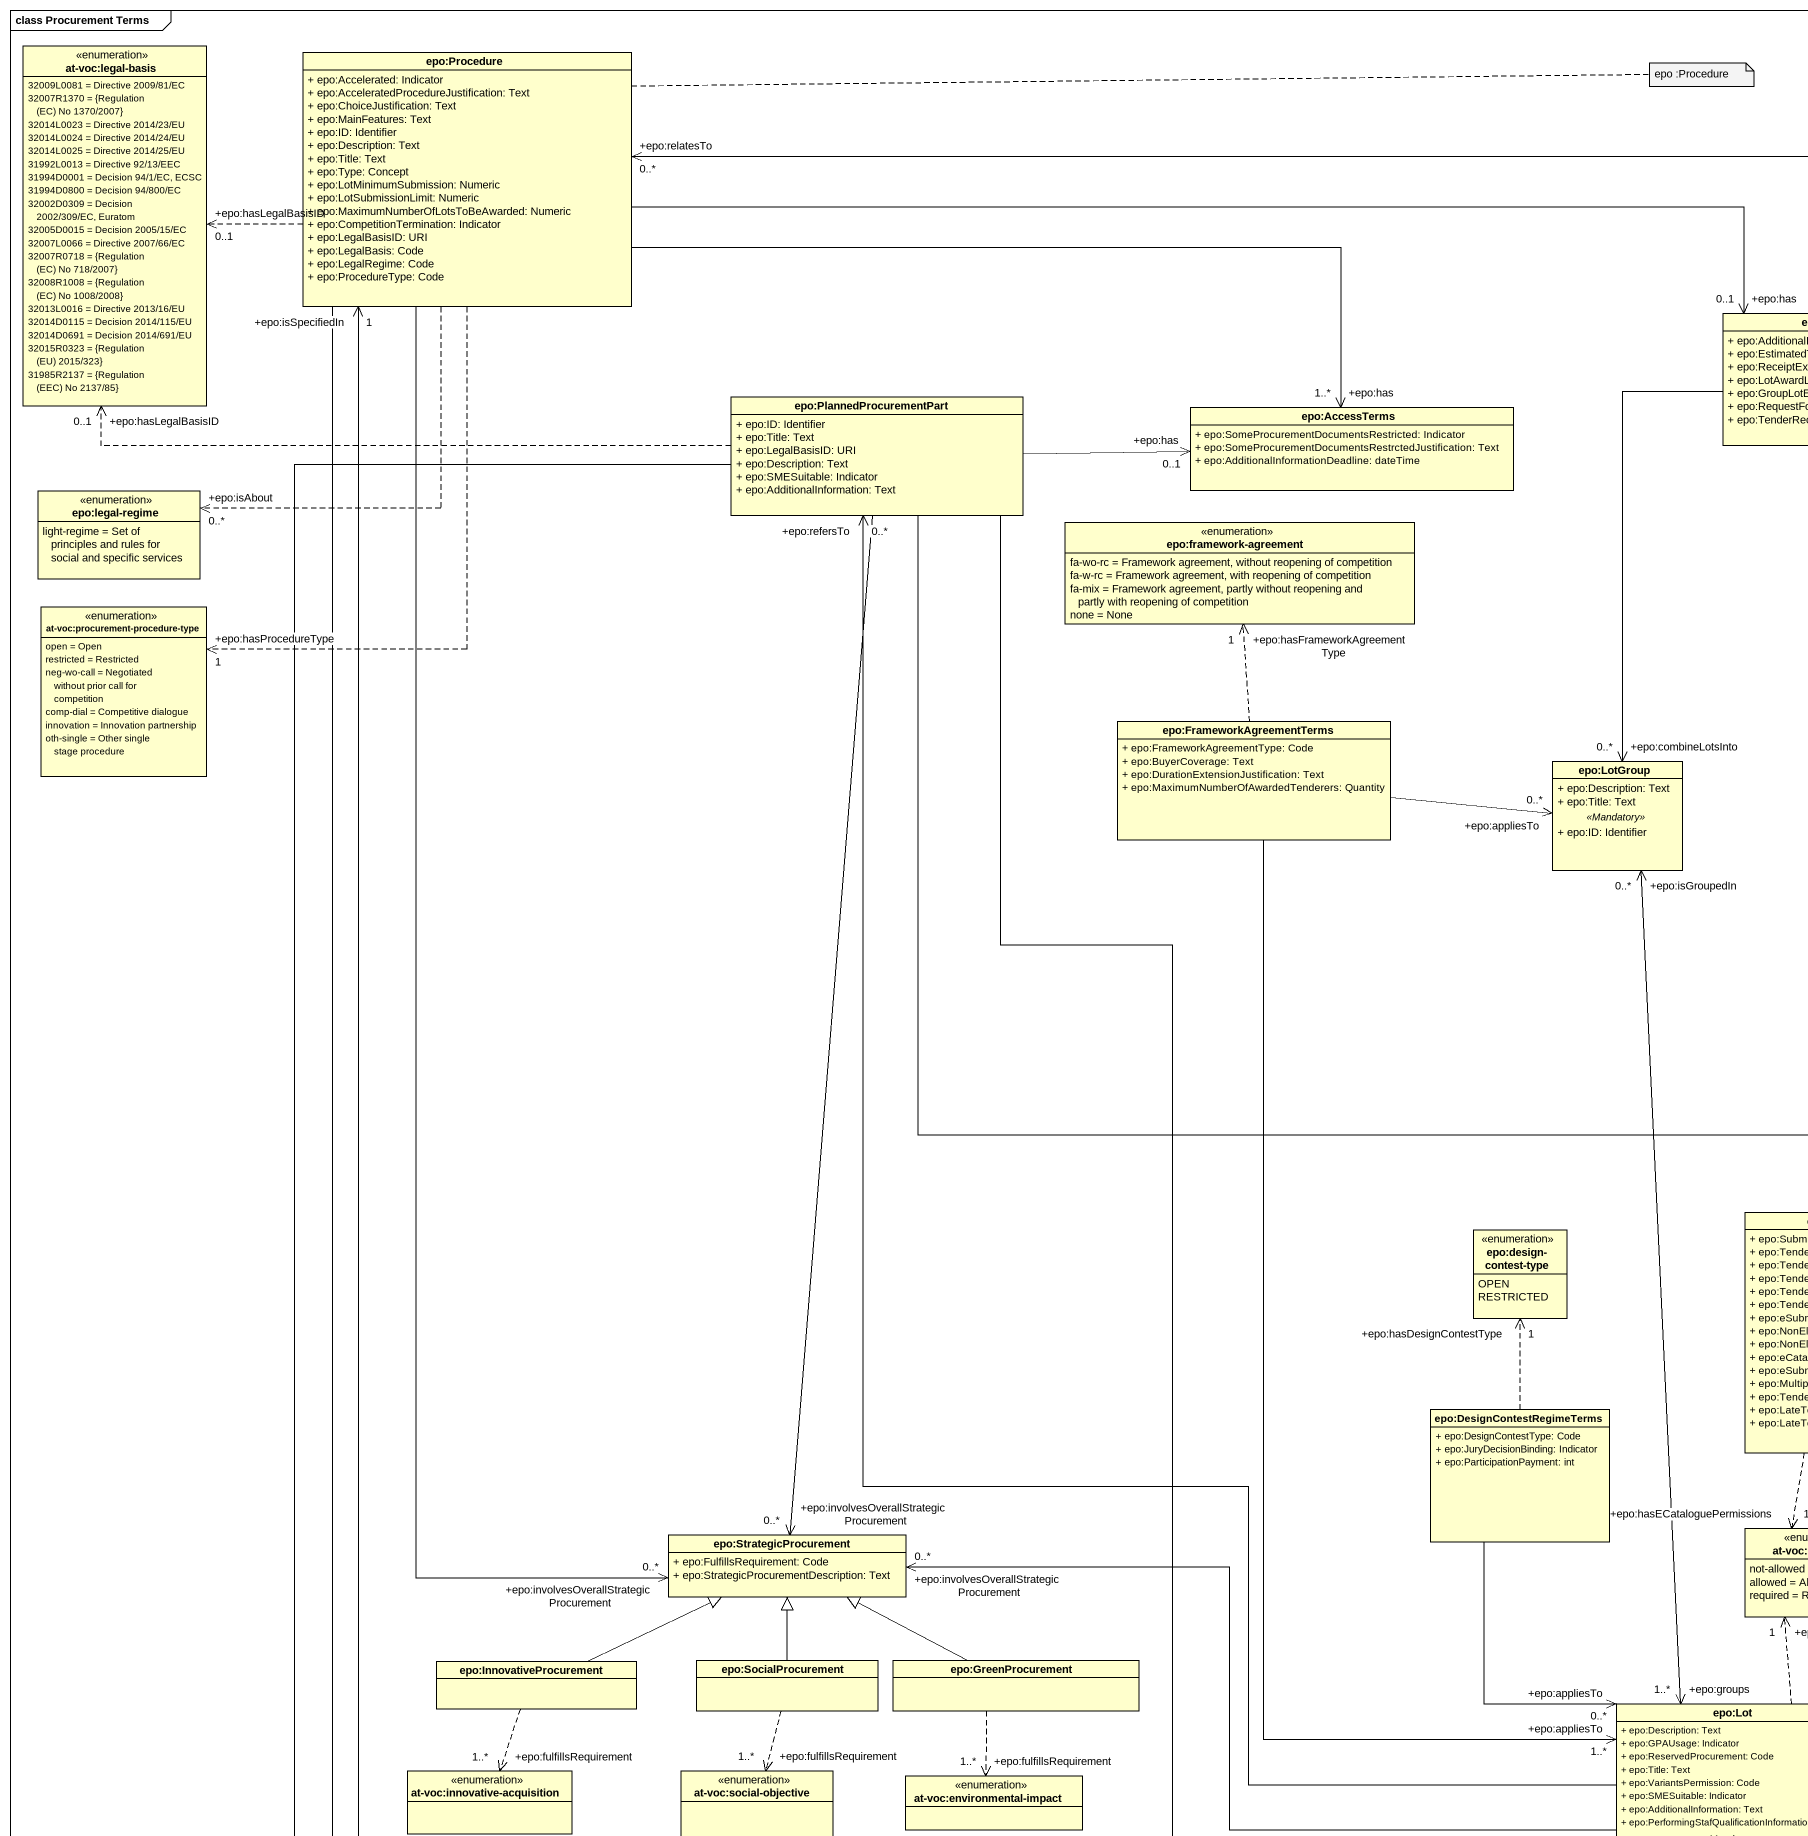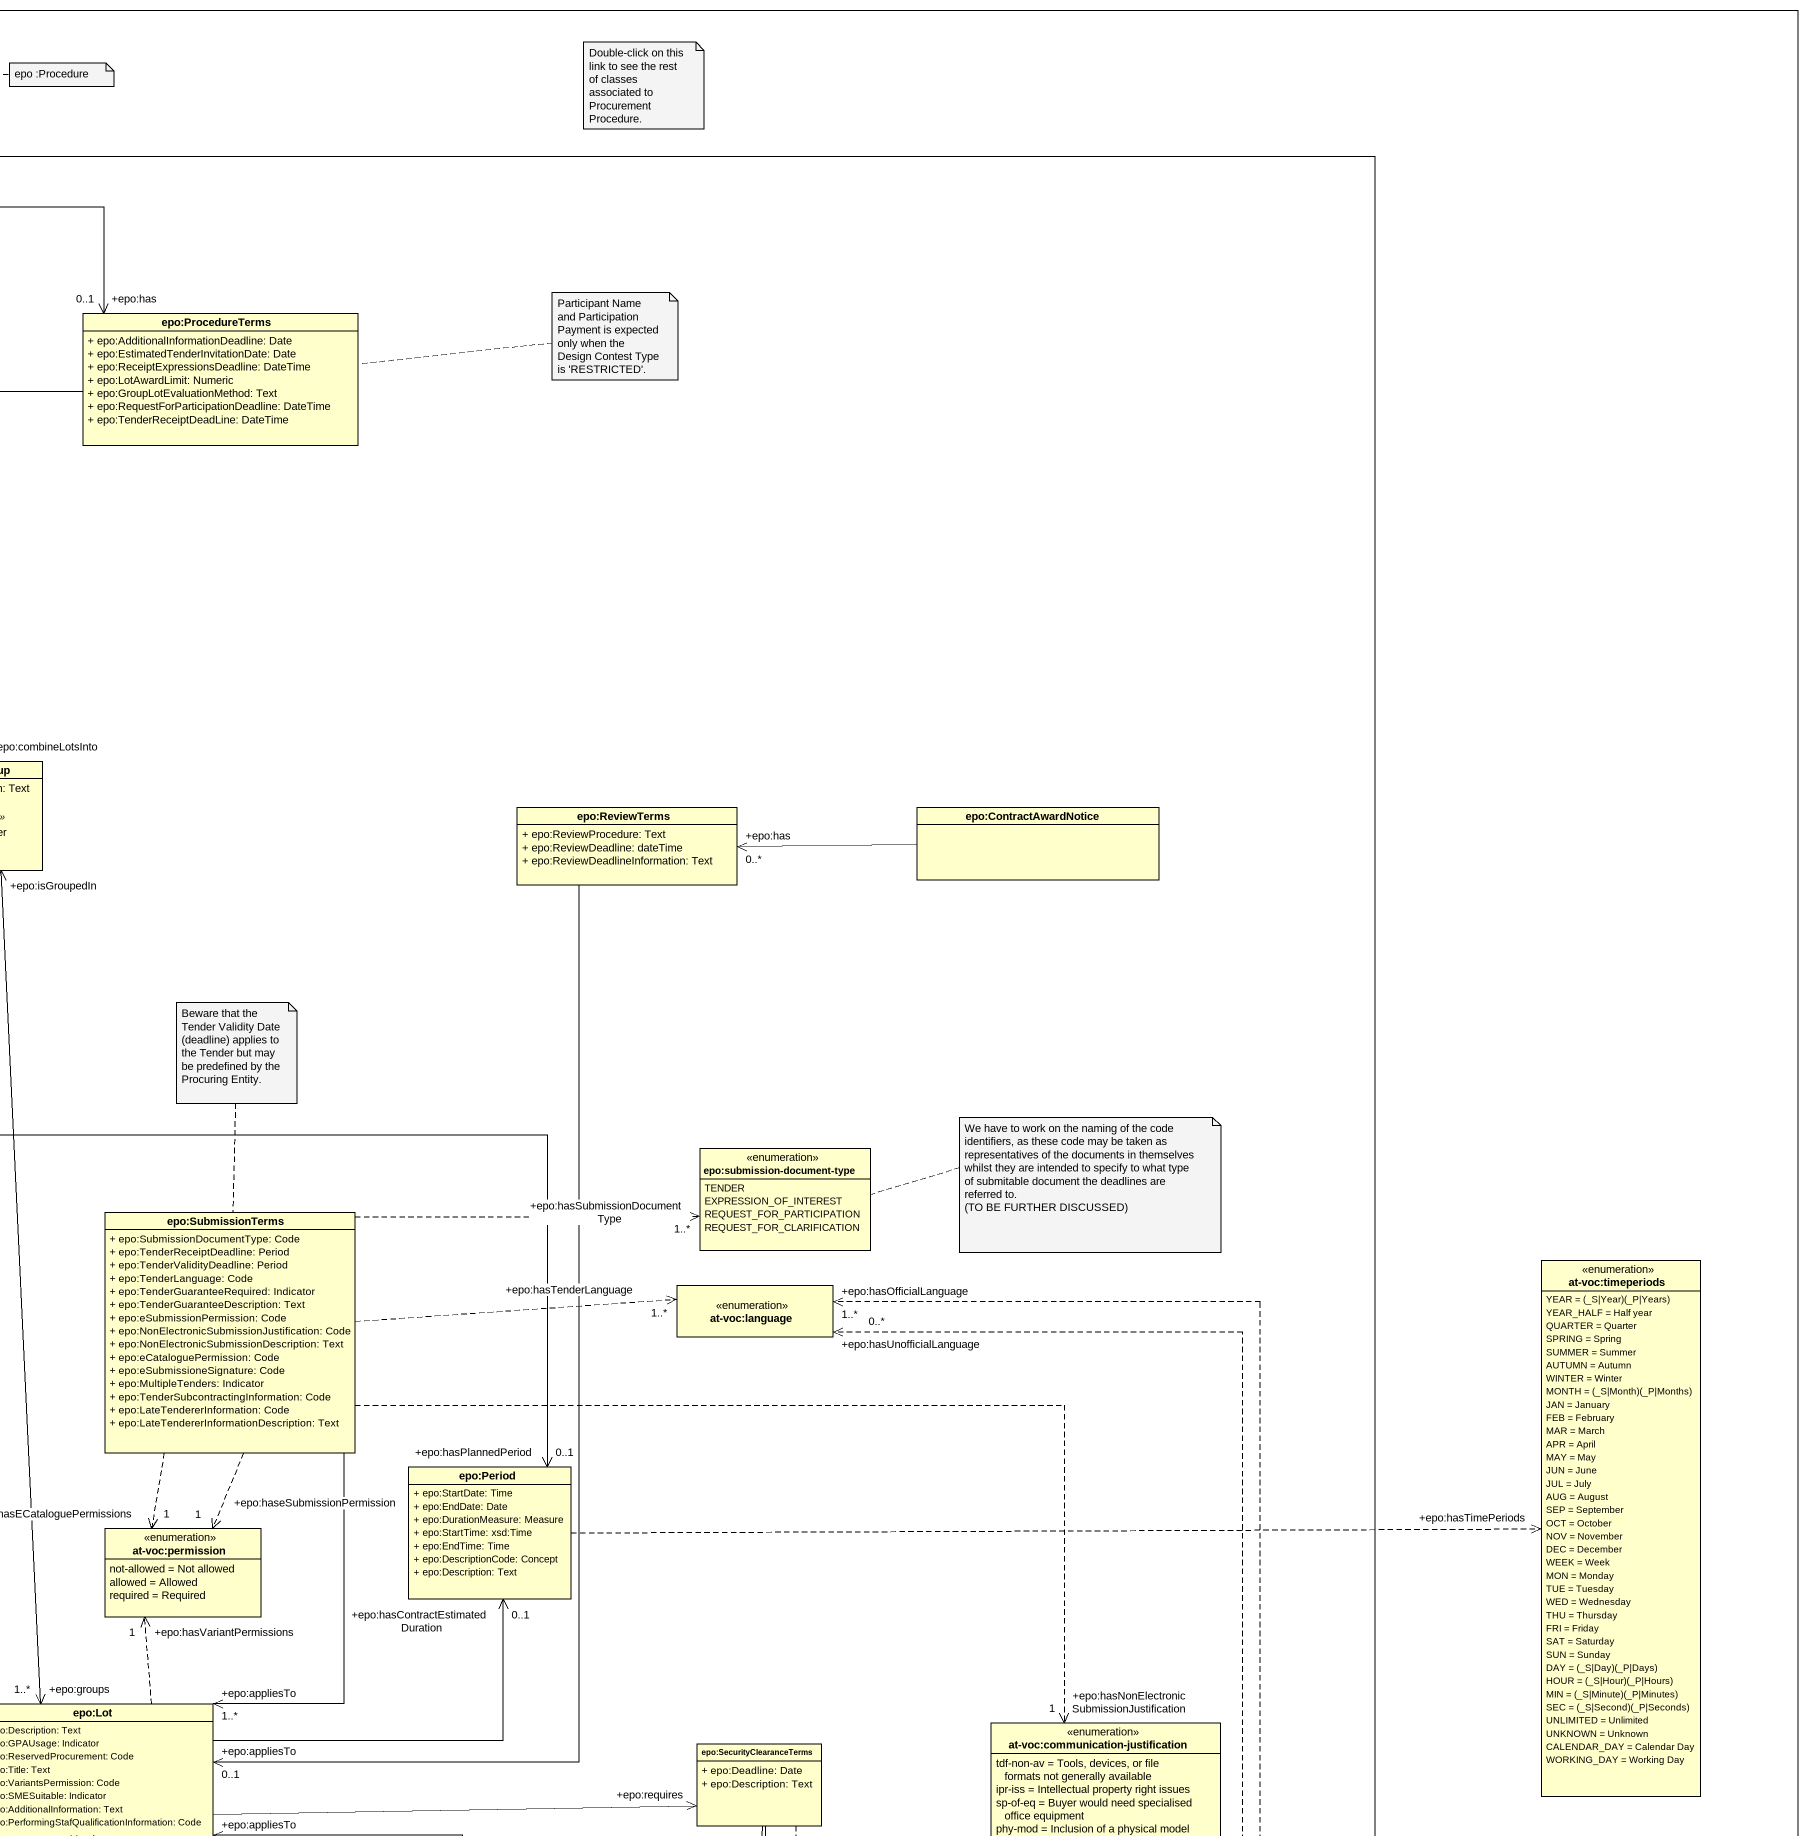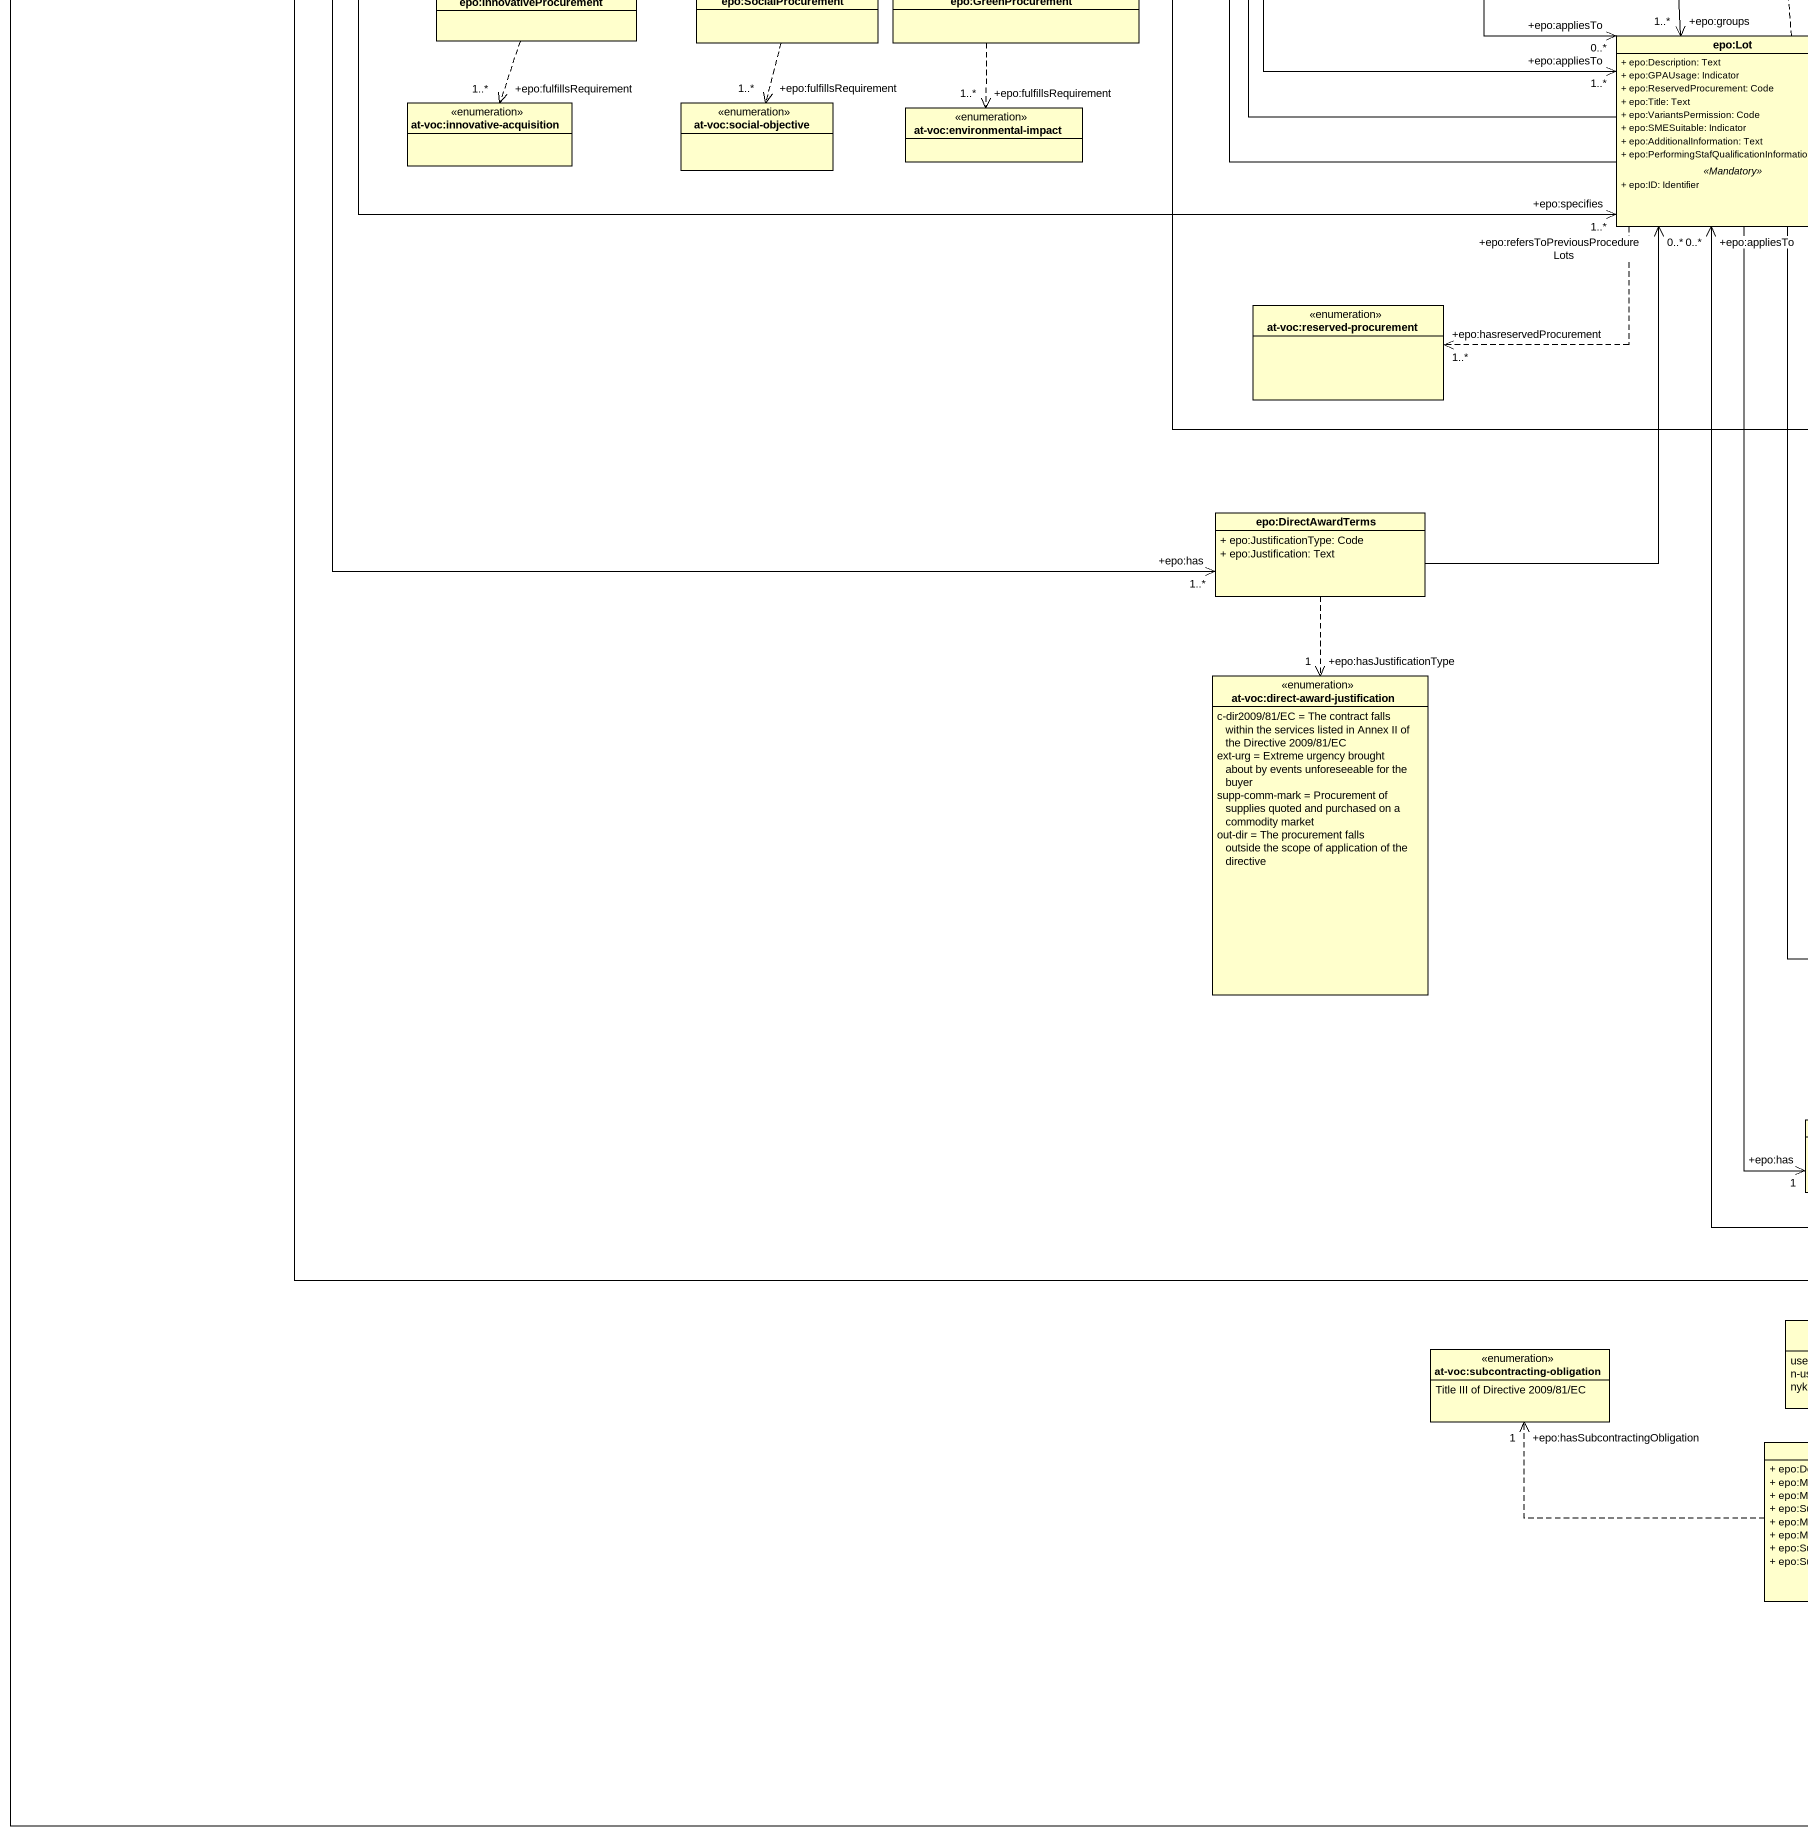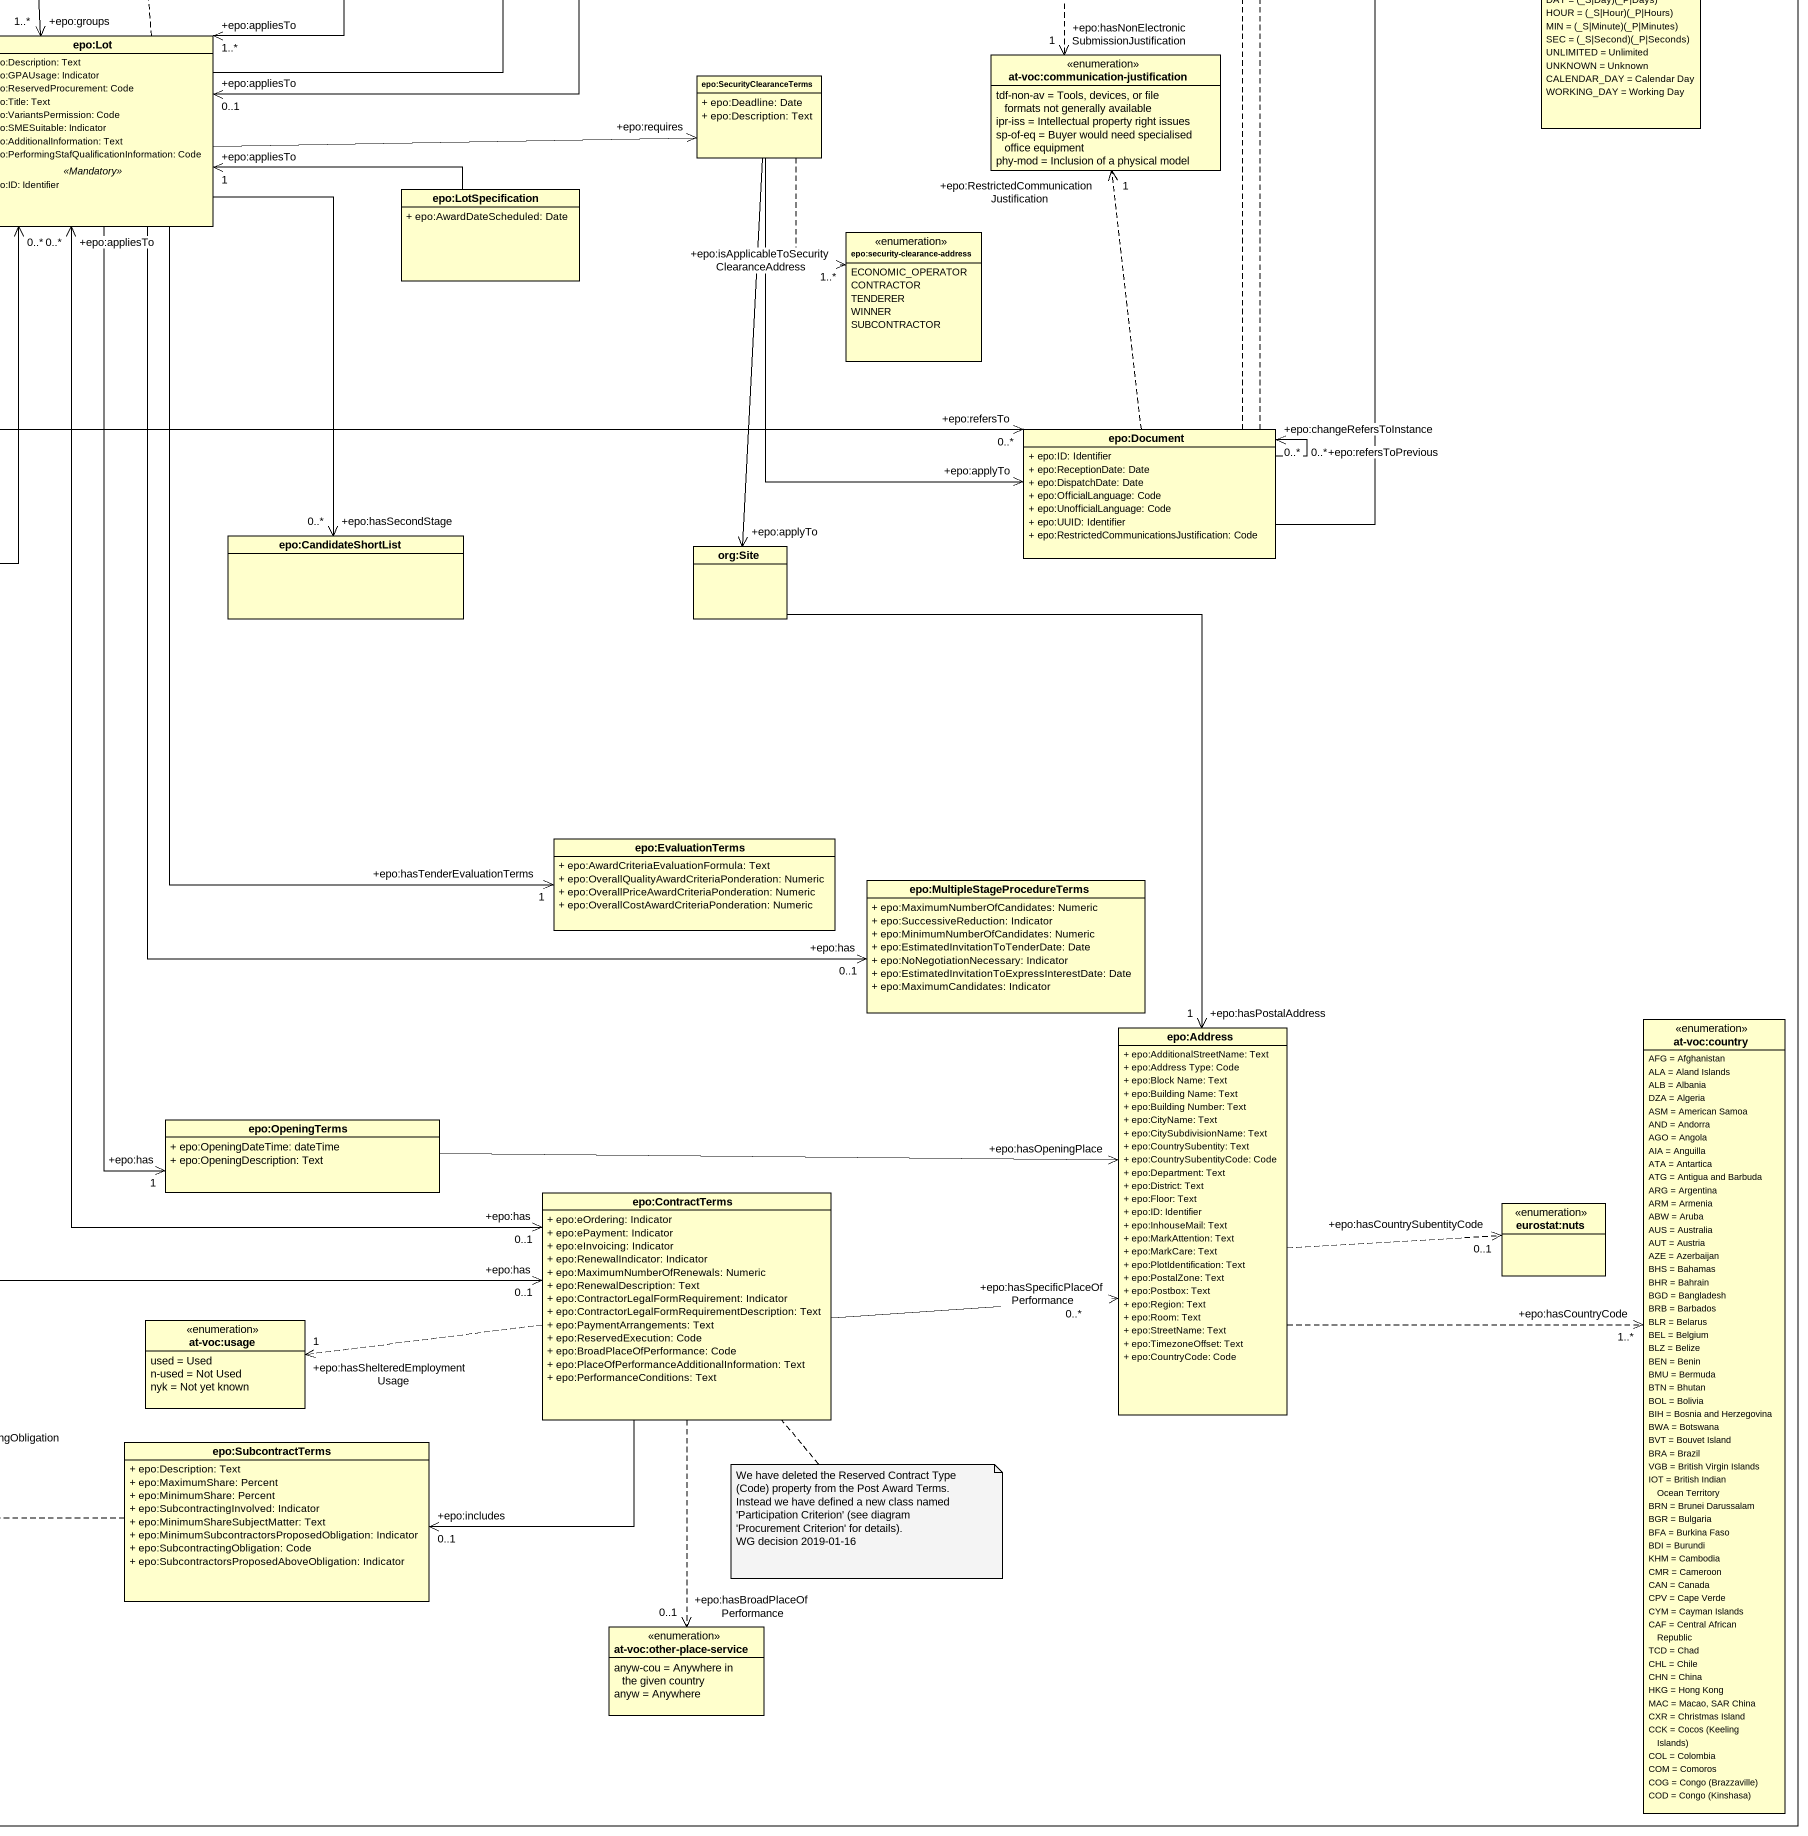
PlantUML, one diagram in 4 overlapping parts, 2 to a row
@startuml
mainframe class Procurement Terms
hide circle
hide empty members
skinparam classAttributeIconSize 0
enum "at-voc:legal-basis" as at_voc_legal_basis {
  32009L0081 = Directive 2009/81/EC
  {field} 32007R1370 = {Regulation (EC) No 1370/2007}
  32014L0023 = Directive 2014/23/EU
  32014L0024 = Directive 2014/24/EU
  32014L0025 = Directive 2014/25/EU
  31992L0013 = Directive 92/13/EEC
  31994D0001 = Decision 94/1/EC, ECSC
  31994D0800 = Decision 94/800/EC
  32002D0309 = Decision 2002/309/EC, Euratom
  32005D0015 = Decision 2005/15/EC
  32007L0066 = Directive 2007/66/EC
  {field} 32007R0718 = {Regulation (EC) No 718/2007}
  {field} 32008R1008 = {Regulation (EC) No 1008/2008}
  32013L0016 = Directive 2013/16/EU
  32014D0115 = Decision 2014/115/EU
  32014D0691 = Decision 2014/691/EU
  {field} 32015R0323 = {Regulation (EU) 2015/323}
  {field} 31985R2137 = {Regulation (EEC) No 2137/85}
}
class "epo:Procedure" as epo_Procedure {
  + epo:Accelerated: Indicator
  + epo:AcceleratedProcedureJustification: Text
  + epo:ChoiceJustification: Text
  + epo:MainFeatures: Text
  + epo:ID: Identifier
  + epo:Description: Text
  + epo:Title: Text
  + epo:Type: Concept
  + epo:LotMinimumSubmission: Numeric
  + epo:LotSubmissionLimit: Numeric
  + epo:MaximumNumberOfLotsToBeAwarded: Numeric
  + epo:CompetitionTermination: Indicator
  + epo:LegalBasisID: URI
  + epo:LegalBasis: Code
  + epo:LegalRegime: Code
  + epo:ProcedureType: Code
}
class "epo:ProcedureTerms" as epo_ProcedureTerms {
  + epo:AdditionalInformationDeadline: Date
  + epo:EstimatedTenderInvitationDate: Date
  + epo:ReceiptExpressionsDeadline: DateTime
  + epo:LotAwardLimit: Numeric
  + epo:GroupLotEvaluationMethod: Text
  + epo:RequestForParticipationDeadline: DateTime
  + epo:TenderReceiptDeadLine: DateTime
}
class "epo:PlannedProcurementPart" as epo_PlannedProcurementPart {
  + epo:ID: Identifier
  + epo:Title: Text
  + epo:LegalBasisID: URI
  + epo:Description: Text
  + epo:SMESuitable: Indicator
  + epo:AdditionalInformation: Text
}
class "epo:AccessTerms" as epo_AccessTerms {
  + epo:SomeProcurementDocumentsRestricted: Indicator
  + epo:SomeProcurementDocumentsRestrctedJustification: Text
  + epo:AdditionalInformationDeadline: dateTime
}
enum "epo:legal-regime" as epo_legal_regime {
  light-regime = Set of principles and rules for social and specific services
}
enum "epo:framework-agreement" as epo_framework_agreement {
  fa-wo-rc = Framework agreement, without reopening of competition
  fa-w-rc = Framework agreement, with reopening of competition
  fa-mix = Framework agreement, partly without reopening and partly with reopening of competition
  none = None
}
enum "at-voc:procurement-procedure-type" as at_voc_procurement {
  open = Open
  restricted = Restricted
  neg-wo-call = Negotiated without prior call for competition
  comp-dial = Competitive dialogue
  innovation = Innovation partnership
  oth-single = Other single stage procedure
}
class "epo:FrameworkAgreementTerms" as epo_FrameworkAgreementTerms {
  + epo:FrameworkAgreementType: Code
  + epo:BuyerCoverage: Text
  + epo:DurationExtensionJustification: Text
  + epo:MaximumNumberOfAwardedTenderers: Quantity
}
class "epo:LotGroup" as epo_LotGroup {
  + epo:Description: Text
  + epo:Title: Text
  .. <<Mandatory>> ..
  + epo:ID: Identifier
}
class "epo:ReviewTerms" as epo_ReviewTerms {
  + epo:ReviewProcedure: Text
  + epo:ReviewDeadline: dateTime
  + epo:ReviewDeadlineInformation: Text
}
class "epo:ContractAwardNotice" as epo_ContractAwardNotice
enum "epo:submission-document-type" as epo_submission_document_type {
  TENDER
  EXPRESSION_OF_INTEREST
  REQUEST_FOR_PARTICIPATION
  REQUEST_FOR_CLARIFICATION
}
class "epo:SubmissionTerms" as epo_SubmissionTerms {
  + epo:SubmissionDocumentType: Code
  + epo:TenderReceiptDeadline: Period
  + epo:TenderValidityDeadline: Period
  + epo:TenderLanguage: Code
  + epo:TenderGuaranteeRequired: Indicator
  + epo:TenderGuaranteeDescription: Text
  + epo:eSubmissionPermission: Code
  + epo:NonElectronicSubmissionJustification: Code
  + epo:NonElectronicSubmissionDescription: Text
  + epo:eCataloguePermission: Code
  + epo:eSubmissioneSignature: Code
  + epo:MultipleTenders: Indicator
  + epo:TenderSubcontractingInformation: Code
  + epo:LateTendererInformation: Code
  + epo:LateTendererInformationDescription: Text
}
enum "epo:design-contest-type" as epo_design_contest_type {
  OPEN
  RESTRICTED
}
enum "at-voc:timeperiods" as at_voc_timeperiods {
  {field} YEAR = (_S|Year)(_P|Years)
  YEAR_HALF = Half year
  QUARTER = Quarter
  SPRING = Spring
  SUMMER = Summer
  AUTUMN = Autumn
  WINTER = Winter
  {field} MONTH = (_S|Month)(_P|Months)
  JAN = January
  FEB = February
  MAR = March
  APR = April
  MAY = May
  JUN = June
  JUL = July
  AUG = August
  SEP = September
  OCT = October
  NOV = November
  DEC = December
  WEEK = Week
  MON = Monday
  TUE = Tuesday
  WED = Wednesday
  THU = Thursday
  FRI = Friday
  SAT = Saturday
  SUN = Sunday
  {field} DAY = (_S|Day)(_P|Days)
  {field} HOUR = (_S|Hour)(_P|Hours)
  {field} MIN = (_S|Minute)(_P|Minutes)
  {field} SEC = (_S|Second)(_P|Seconds)
  UNLIMITED = Unlimited
  UNKNOWN = Unknown
  CALENDAR_DAY = Calendar Day
  WORKING_DAY = Working Day
}
enum "at-voc:language" as at_voc_language
class "epo:DesignContestRegimeTerms" as epo_DesignContestRegimeTerms {
  + epo:DesignContestType: Code
  + epo:JuryDecisionBinding: Indicator
  + epo:ParticipationPayment: int
}
class "epo:Period" as epo_Period {
  + epo:StartDate: Time
  + epo:EndDate: Date
  + epo:DurationMeasure: Measure
  + epo:StartTime: xsd:Time
  + epo:EndTime: Time
  + epo:DescriptionCode: Concept
  + epo:Description: Text
}
class "epo:StrategicProcurement" as epo_StrategicProcurement {
  + epo:FulfillsRequirement: Code
  + epo:StrategicProcurementDescription: Text
}
enum "at-voc:permission" as at_voc_permission {
  not-allowed = Not allowed
  allowed = Allowed
  required = Required
}
class "epo:InnovativeProcurement" as epo_InnovativeProcurement
class "epo:SocialProcurement" as epo_SocialProcurement
class "epo:GreenProcurement" as epo_GreenProcurement
class "epo:Lot" as epo_Lot {
  + epo:Description: Text
  + epo:GPAUsage: Indicator
  + epo:ReservedProcurement: Code
  + epo:Title: Text
  + epo:VariantsPermission: Code
  + epo:SMESuitable: Indicator
  + epo:AdditionalInformation: Text
  + epo:PerformingStafQualificationInformation: Code
  .. <<Mandatory>> ..
  + epo:ID: Identifier
}
class "epo:SecurityClearanceTerms" as epo_SecurityClearanceTerms {
  + epo:Deadline: Date
  + epo:Description: Text
}
enum "at-voc:communication-justification" as at_voc_communication {
  tdf-non-av = Tools, devices, or file formats not generally available
  ipr-iss = Intellectual property right issues
  sp-of-eq = Buyer would need specialised office equipment
  phy-mod = Inclusion of a physical model
}
enum "at-voc:innovative-acquisition" as at_voc_innovative
enum "at-voc:social-objective" as at_voc_social_objective
enum "at-voc:environmental-impact" as at_voc_environmental_impact
class "epo:LotSpecification" as epo_LotSpecification {
  + epo:AwardDateScheduled: Date
}
enum "epo:security-clearance-address" as epo_security_clearance {
  ECONOMIC_OPERATOR
  CONTRACTOR
  TENDERER
  WINNER
  SUBCONTRACTOR
}
enum "at-voc:reserved-procurement" as at_voc_reserved_procurement
class "epo:Document" as epo_Document {
  + epo:ID: Identifier
  + epo:ReceptionDate: Date
  + epo:DispatchDate: Date
  + epo:OfficialLanguage: Code
  + epo:UnofficialLanguage: Code
  + epo:UUID: Identifier
  + epo:RestrictedCommunicationsJustification: Code
}
class "epo:DirectAwardTerms" as epo_DirectAwardTerms {
  + epo:JustificationType: Code
  + epo:Justification: Text
}
class "epo:CandidateShortList" as epo_CandidateShortList
class "org:Site" as org_Site
enum "at-voc:direct-award-justification" as at_voc_direct_award {
  c-dir2009/81/EC = The contract falls within the services listed in Annex II of the Directive 2009/81/EC
  ext-urg = Extreme urgency brought about by events unforeseeable for the buyer
  supp-comm-mark = Procurement of supplies quoted and purchased on a commodity market
  out-dir = The procurement falls outside the scope of application of the directive
}
class "epo:EvaluationTerms" as epo_EvaluationTerms {
  + epo:AwardCriteriaEvaluationFormula: Text
  + epo:OverallQualityAwardCriteriaPonderation: Numeric
  + epo:OverallPriceAwardCriteriaPonderation: Numeric
  + epo:OverallCostAwardCriteriaPonderation: Numeric
}
class "epo:MultipleStageProcedureTerms" as epo_MultipleStageProcedureTe {
  + epo:MaximumNumberOfCandidates: Numeric
  + epo:SuccessiveReduction: Indicator
  + epo:MinimumNumberOfCandidates: Numeric
  + epo:EstimatedInvitationToTenderDate: Date
  + epo:NoNegotiationNecessary: Indicator
  + epo:EstimatedInvitationToExpressInterestDate: Date
  + epo:MaximumCandidates: Indicator
}
class "epo:Address" as epo_Address {
  + epo:AdditionalStreetName: Text
  + epo:Address Type: Code
  + epo:Block Name: Text
  + epo:Building Name: Text
  + epo:Building Number: Text
  + epo:CityName: Text
  + epo:CitySubdivisionName: Text
  + epo:CountrySubentity: Text
  + epo:CountrySubentityCode: Code
  + epo:Department: Text
  + epo:District: Text
  + epo:Floor: Text
  + epo:ID: Identifier
  + epo:InhouseMail: Text
  + epo:MarkAttention: Text
  + epo:MarkCare: Text
  + epo:PlotIdentification: Text
  + epo:PostalZone: Text
  + epo:Postbox: Text
  + epo:Region: Text
  + epo:Room: Text
  + epo:StreetName: Text
  + epo:TimezoneOffset: Text
  + epo:CountryCode: Code
}
enum "at-voc:country" as at_voc_country {
  AFG = Afghanistan
  ALA = Aland Islands
  ALB = Albania
  DZA = Algeria
  ASM = American Samoa
  AND = Andorra
  AGO = Angola
  AIA = Anguilla
  ATA = Antartica
  ATG = Antigua and Barbuda
  ARG = Argentina
  ARM = Armenia
  ABW = Aruba
  AUS = Australia
  AUT = Austria
  AZE = Azerbaijan
  BHS = Bahamas
  BHR = Bahrain
  BGD = Bangladesh
  BRB = Barbados
  BLR = Belarus
  BEL = Belgium
  BLZ = Belize
  BEN = Benin
  BMU = Bermuda
  BTN = Bhutan
  BOL = Bolivia
  BIH = Bosnia and Herzegovina
  BWA = Botswana
  BVT = Bouvet Island
  BRA = Brazil
  VGB = British Virgin Islands
  IOT = British Indian Ocean Territory
  BRN = Brunei Darussalam
  BGR = Bulgaria
  BFA = Burkina Faso
  BDI = Burundi
  KHM = Cambodia
  CMR = Cameroon
  CAN = Canada
  CPV = Cape Verde
  CYM = Cayman Islands
  CAF = Central African Republic
  TCD = Chad
  CHL = Chile
  CHN = China
  HKG = Hong Kong
  MAC = Macao, SAR China
  CXR = Christmas Island
  {field} CCK = Cocos (Keeling Islands)
  COL = Colombia
  COM = Comoros
  {field} COG = Congo (Brazzaville)
  {field} COD = Congo (Kinshasa)
}
class "epo:OpeningTerms" as epo_OpeningTerms {
  + epo:OpeningDateTime: dateTime
  + epo:OpeningDescription: Text
}
class "epo:ContractTerms" as epo_ContractTerms {
  + epo:eOrdering: Indicator
  + epo:ePayment: Indicator
  + epo:eInvoicing: Indicator
  + epo:RenewalIndicator: Indicator
  + epo:MaximumNumberOfRenewals: Numeric
  + epo:RenewalDescription: Text
  + epo:ContractorLegalFormRequirement: Indicator
  + epo:ContractorLegalFormRequirementDescription: Text
  + epo:PaymentArrangements: Text
  + epo:ReservedExecution: Code
  + epo:BroadPlaceOfPerformance: Code
  + epo:PlaceOfPerformanceAdditionalInformation: Text
  + epo:PerformanceConditions: Text
}
enum "eurostat:nuts" as eurostat_nuts
enum "at-voc:usage" as at_voc_usage {
  used = Used
  n-used = Not Used
  nyk = Not yet known
}
enum "at-voc:subcontracting-obligation" as at_voc_subcontracting {
  Title III of Directive 2009/81/EC
}
class "epo:SubcontractTerms" as epo_SubcontractTerms {
  + epo:Description: Text
  + epo:MaximumShare: Percent
  + epo:MinimumShare: Percent
  + epo:SubcontractingInvolved: Indicator
  + epo:MinimumShareSubjectMatter: Text
  + epo:MinimumSubcontractorsProposedObligation: Indicator
  + epo:SubcontractingObligation: Code
  + epo:SubcontractorsProposedAboveObligation: Indicator
}
enum "at-voc:other-place-service" as at_voc_other_place_service {
  anyw-cou = Anywhere in the given country
  anyw = Anywhere
}
epo_Procedure .left.> "+epo:hasLegalBasisID\n0..1" at_voc_legal_basis
epo_Procedure -right-> "+epo:has\n0..1" epo_ProcedureTerms
epo_Procedure -right-> "+epo:has\n1..*" epo_AccessTerms
epo_Procedure ..> "+epo:isAbout\n0..*" epo_legal_regime
epo_Procedure ..> "+epo:hasProcedureType\n1" at_voc_procurement
epo_Procedure --> "+epo:involvesOverallStrategicProcurement\n0..*" epo_StrategicProcurement
epo_Procedure "+epo:isSpecifiedIn\n1" <--> "+epo:specifies\n1..*" epo_Lot
epo_Procedure --> "+epo:has\n1..*" epo_DirectAwardTerms
epo_ProcedureTerms --> "+epo:combineLotsInto\n0..*" epo_LotGroup
epo_PlannedProcurementPart .left.> "+epo:hasLegalBasisID\n0..1" at_voc_legal_basis
epo_PlannedProcurementPart -right-> "+epo:has\n0..1" epo_AccessTerms
epo_PlannedProcurementPart --> "+epo:hasPlannedPeriod\n0..1" epo_Period
epo_PlannedProcurementPart --> "+epo:involvesOverallStrategicProcurement\n0..*" epo_StrategicProcurement
epo_PlannedProcurementPart --> "+epo:refersTo\n0..*" epo_Document
epo_PlannedProcurementPart --> "+epo:has\n0..1" epo_ContractTerms
epo_FrameworkAgreementTerms .up.> "+epo:hasFrameworkAgreementType\n1" epo_framework_agreement
epo_FrameworkAgreementTerms -right-> "+epo:appliesTo\n0..*" epo_LotGroup
epo_FrameworkAgreementTerms --> "+epo:appliesTo\n1..*" epo_Lot
epo_ReviewTerms --> "+epo:appliesTo\n0..1" epo_Lot
epo_ContractAwardNotice -left-> "+epo:has\n0..*" epo_ReviewTerms
epo_SubmissionTerms .right.> "+epo:hasSubmissionDocumentType\n1..*" epo_submission_document_type
epo_SubmissionTerms .right.> "+epo:hasTenderLanguage\n1..*" at_voc_language
epo_SubmissionTerms ..> "+epo:haseSubmissionPermission\n1" at_voc_permission
epo_SubmissionTerms ..> "+epo:hasECataloguePermissions\n1" at_voc_permission
epo_SubmissionTerms --> "+epo:appliesTo\n1..*" epo_Lot
epo_SubmissionTerms .right.> "+epo:hasNonElectronicSubmissionJustification\n1" at_voc_communication
epo_DesignContestRegimeTerms .up.> "+epo:hasDesignContestType\n1" epo_design_contest_type
epo_DesignContestRegimeTerms --> "+epo:appliesTo\n0..*" epo_Lot
epo_Period .right.> "+epo:hasTimePeriods" at_voc_timeperiods
epo_InnovativeProcurement -right-|> epo_StrategicProcurement
epo_InnovativeProcurement ..> "+epo:fulfillsRequirement\n1..*" at_voc_innovative
epo_SocialProcurement -up-|> epo_StrategicProcurement
epo_SocialProcurement ..> "+epo:fulfillsRequirement\n1..*" at_voc_social_objective
epo_GreenProcurement -left-|> epo_StrategicProcurement
epo_GreenProcurement ..> "+epo:fulfillsRequirement\n1..*" at_voc_environmental_impact
epo_Lot -up-> "+epo:refersTo\n0..*" epo_PlannedProcurementPart
epo_Lot "+epo:groups\n1..*" <-up-> "+epo:isGroupedIn\n0..*" epo_LotGroup
epo_Lot -up-> "+epo:hasContractEstimatedDuration\n0..1" epo_Period
epo_Lot -left-> "+epo:involvesOverallStrategicProcurement\n0..*" epo_StrategicProcurement
epo_Lot .up.> "+epo:hasVariantPermissions\n1" at_voc_permission
epo_Lot -right-> "+epo:requires" epo_SecurityClearanceTerms
epo_Lot .left.> "+epo:hasreservedProcurement\n1..*" at_voc_reserved_procurement
epo_Lot --> "+epo:hasSecondStage\n0..*" epo_CandidateShortList
epo_Lot --> "+epo:hasTenderEvaluationTerms\n1" epo_EvaluationTerms
epo_Lot --> "+epo:has\n0..1" epo_MultipleStageProcedureTe
epo_Lot --> "+epo:has\n1" epo_OpeningTerms
epo_Lot "+epo:appliesTo\n0..*" <--> "+epo:has\n0..1" epo_ContractTerms
epo_SecurityClearanceTerms ..> "+epo:isApplicableToSecurityClearanceAddress\n1..*" epo_security_clearance
epo_SecurityClearanceTerms --> "+epo:applyTo" epo_Document
epo_SecurityClearanceTerms --> "+epo:applyTo" org_Site
epo_LotSpecification -left-> "+epo:appliesTo\n1" epo_Lot
epo_Document -up-> "+epo:relatesTo\n0..*" epo_Procedure
epo_Document .up.> "+epo:hasOfficialLanguage\n1..*" at_voc_language
epo_Document .up.> "+epo:hasUnofficialLanguage\n0..*" at_voc_language
epo_Document .up.> "+epo:RestrictedCommunicationJustification\n1" at_voc_communication
epo_Document --> "+epo:changeRefersToInstance\n0..*" epo_Document
epo_Document --> "+epo:refersToPrevious\n0..*" epo_Document
epo_DirectAwardTerms -up-> "+epo:refersToPreviousProcedureLots\n0..*" epo_Lot
epo_DirectAwardTerms ..> "+epo:hasJustificationType\n1" at_voc_direct_award
org_Site --> "+epo:hasPostalAddress\n1" epo_Address
epo_Address .right.> "+epo:hasCountryCode\n1..*" at_voc_country
epo_Address .right.> "+epo:hasCountrySubentityCode\n0..1" eurostat_nuts
epo_OpeningTerms -right-> "+epo:hasOpeningPlace" epo_Address
epo_ContractTerms -right-> "+epo:hasSpecificPlaceOfPerformance\n0..*" epo_Address
epo_ContractTerms .left.> "+epo:hasShelteredEmploymentUsage\n1" at_voc_usage
epo_ContractTerms -left-> "+epo:includes\n0..1" epo_SubcontractTerms
epo_ContractTerms ..> "+epo:hasBroadPlaceOfPerformance\n0..1" at_voc_other_place_service
epo_SubcontractTerms .left.> "+epo:hasSubcontractingObligation\n1" at_voc_subcontracting
note as N1
  Double-click on this link to see the rest of classes associated to Procurement Procedure.
end note
note right of epo_Procedure : epo :Procedure
note right of epo_ProcedureTerms : Participant Name and Participation Payment is expected only when the Design Contest Type is 'RESTRICTED'.
note top of epo_SubmissionTerms : Beware that the Tender Validity Date (deadline) applies to the Tender but may be predefined by the Procuring Entity.
note right of epo_submission_document_type
  We have to work on the naming of the code identifiers, as these code may be taken as representatives of the documents in themselves whilst they are intended to specify to what type of submitable document the deadlines are referred to.
  (TO BE FURTHER DISCUSSED)
end note
note bottom of epo_ContractTerms
  We have deleted the Reserved Contract Type (Code) property from the Post Award Terms. Instead we have defined a new class named 'Participation Criterion' (see diagram 'Procurement Criterion' for details).
  WG decision 2019-01-16
end note
@enduml
